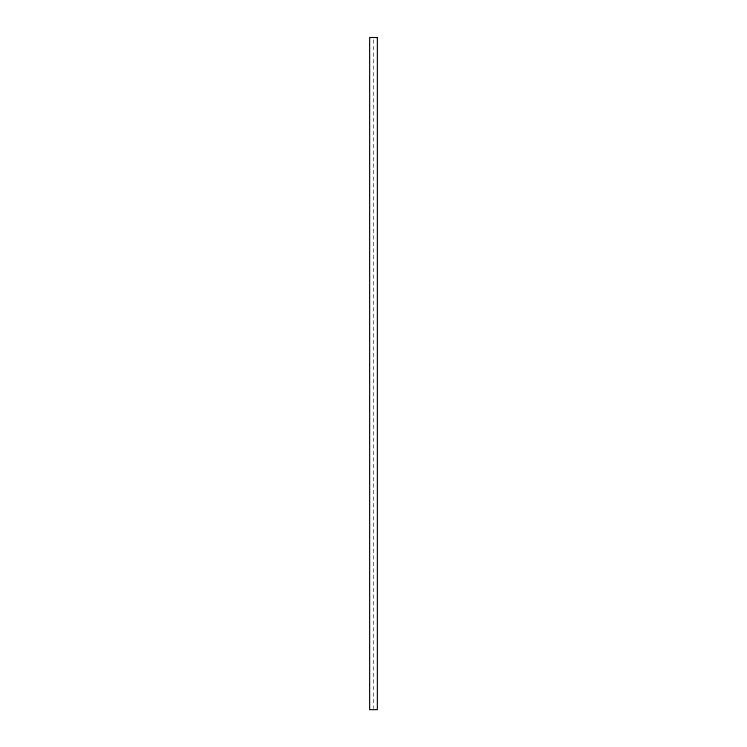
<?xml version="1.0" encoding="UTF-8"?>
<svg xmlns="http://www.w3.org/2000/svg" width="747" height="747" viewBox="0 0 747 747"><rect width="100%" height="100%" fill="white"/><g stroke="black" fill="none" stroke-linecap="round" stroke-linejoin="round"><path stroke-width="0.56" stroke-dasharray="3.73 2.8" d="M373.5 39.684L373.5 708.483"/><path stroke-width="1.12" d="M377.356 37.509L369.644 37.509L369.644 709.65L377.356 709.65L377.356 37.509"/></g></svg>
